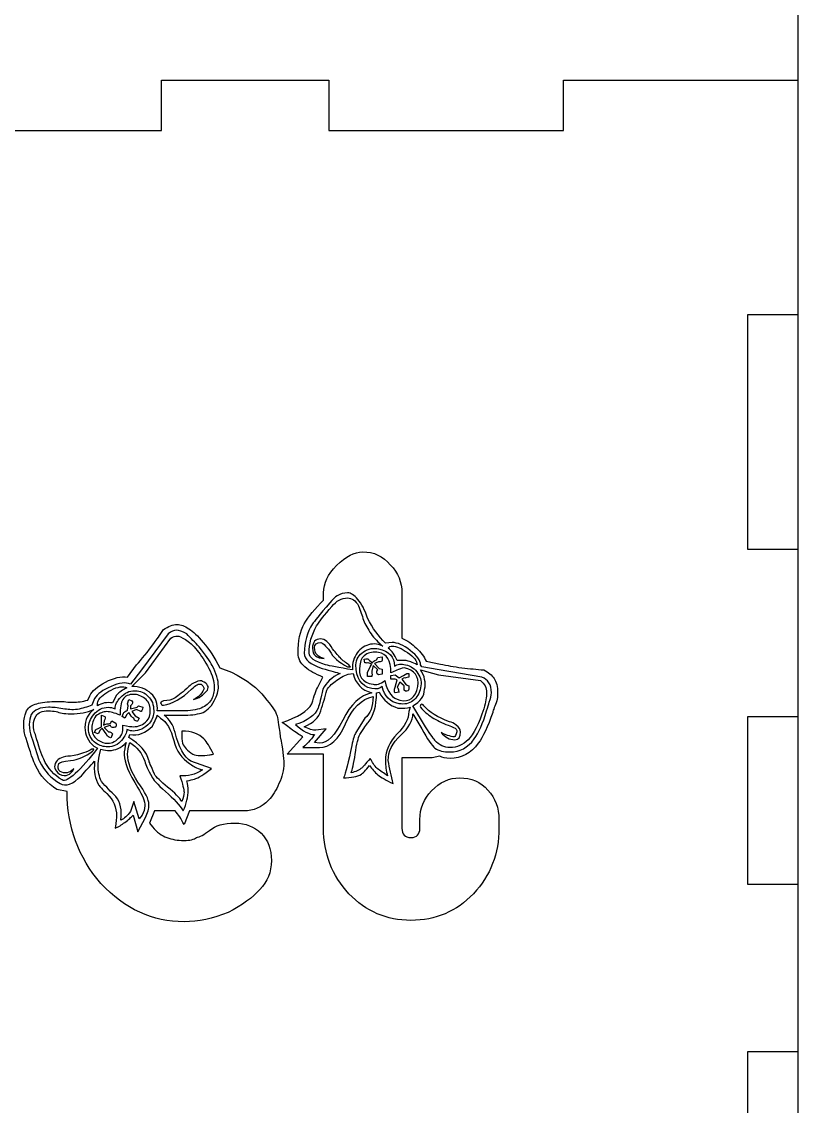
# Model space of a CAD drawing. Extents: x -175 to 628, y 17 to 881.
# Drawn here: x -5.9 to 92.9, y 422.1 to 559.8 of the extents above; entities that cross this region are included whole.
import ezdxf

# ---------------------------------------------------------------- set-up
doc = ezdxf.new("R2010")
doc.units = 0
doc.layers.add('Layer_1', color=7, linetype='CONTINUOUS')

msp = doc.modelspace()

# ---------------------------------------------------------------- linework, layer by layer
at = {"layer": 'Layer_1', "color": 7}
for points in [[(92.670128, 568.196126), (92.670128, 284.464286), (360.691515, 284.464286), (360.691515, 568.196126), (359.686657, 577.995739)], [(-9.377119, 545.960359), (11.882724, 545.960359), (11.882724, 552.338312), (33.142567, 552.338312), (33.142567, 545.960359), (62.906346, 545.960359), (62.906346, 552.338312), (92.670128, 552.338312), (92.670128, 522.574532), (86.292175, 522.574532), (86.292175, 492.810749), (92.670128, 492.810749), (92.670128, 471.550907), (86.292175, 471.550907), (86.292175, 450.291065), (92.670128, 450.291065), (92.670128, 429.031219), (86.292175, 429.031219), (86.292175, 407.771376)], [(32.463145, 486.364578), (32.463145, 487.278)], [(42.418967, 487.278), (42.418967, 481.52344)], [(12.742538, 482.071493), (9.336597, 477.504383), (7.93929, 475.677536)], [(8.113952, 475.40351), (9.860587, 477.139014), (13.091865, 481.52344)], [(41.196323, 480.975386), (40.323002, 480.884043)], [(39.18769, 478.783174), (39.362355, 479.057199), (39.886345, 479.148542), (39.886345, 478.69183)], [(7.589962, 476.590958), (8.725275, 478.143777)], [(19.29242, 477.778408), (20.77706, 477.230354)], [(36.131077, 478.143777), (36.131077, 477.504383)], [(37.70305, 478.417805), (37.615717, 478.874514)], [(38.13971, 478.874514), (38.314372, 478.69183), (38.663699, 478.417805)], [(38.576367, 478.23512), (38.13971, 478.417805)], [(39.362355, 477.504383), (38.751032, 478.052436), (38.576367, 477.321698)], [(39.449684, 478.509146), (38.925694, 478.326461), (39.537017, 477.687067), (39.886345, 477.595724), (39.886345, 476.95633)], [(42.942957, 478.69183), (41.807645, 478.69183)], [(52.549452, 476.590958), (47.134883, 477.504383), (44.951587, 477.869752), (44.776924, 478.143777)], [(45.475577, 478.600489), (47.309545, 478.23512)], [(31.76449, 475.40351), (32.375812, 476.590958)], [(35.607087, 476.95633), (36.21841, 477.04767)], [(38.576367, 476.682302), (38.052377, 476.682302), (38.052377, 477.230354)], [(39.886345, 476.95633), (39.449684, 476.864986)], [(41.458317, 474.764114), (41.458317, 475.038142), (41.545647, 475.312167), (41.807645, 476.225589), (41.545647, 476.316932), (41.021657, 476.316932), (41.021657, 476.773645), (41.545647, 476.864986), (42.06964, 476.499617), (42.593629, 476.773645)], [(42.680962, 476.499617), (42.418967, 476.316932), (42.942957, 475.586195), (43.292284, 475.494851), (43.292284, 475.038142)], [(43.292284, 477.04767), (43.292284, 476.590958)], [(44.776924, 477.504383), (47.04755, 476.864986), (52.37479, 476.134248)], [(42.680962, 474.946798), (42.680962, 475.494851), (42.15697, 475.951564), (41.807645, 475.312167)], [(2.52472, 473.668007), (2.786715, 474.216061)], [(3.398037, 473.850692), (3.04871, 473.028614)], [(6.192655, 474.307404), (5.668662, 473.302639)], [(7.589962, 472.389216), (7.677295, 472.93727), (7.589962, 473.211298), (7.764625, 473.759351), (8.113952, 473.576666)], [(39.18769, 474.581429), (39.537017, 474.672773)], [(42.06964, 474.672773), (41.545647, 474.581429)], [(7.93929, 472.93727), (7.93929, 472.571901), (8.812607, 472.754585), (8.98727, 472.93727), (9.511262, 472.754585)], [(9.249265, 472.206532), (8.725275, 472.48056), (8.113952, 472.206532), (8.550612, 471.658479), (9.074603, 471.384454), (8.89994, 471.019082)], [(14.489172, 472.297876), (11.345227, 472.297876)], [(43.466947, 472.754585), (43.292284, 472.206532)], [(45.388247, 470.288345), (43.816275, 472.93727)], [(3.747364, 470.014319), (4.271355, 470.288345), (4.271355, 471.019082), (4.271355, 471.749822), (4.708015, 471.567138)], [(4.620683, 471.019082), (4.533349, 470.471029)], [(5.406667, 470.745057), (5.581332, 471.019082), (6.105322, 470.745057)], [(7.764625, 472.115192), (7.502629, 471.841163), (7.240635, 471.384454), (6.891307, 471.567138), (7.065972, 472.023848)], [(8.46328, 471.110426), (8.375947, 471.384454)], [(11.345227, 471.749822), (11.781887, 471.384454)], [(12.218548, 471.749822), (14.489172, 471.749822)], [(37.70305, 471.384454), (36.567737, 469.557607)], [(43.816275, 471.932507), (44.951587, 470.014319)], [(5.057339, 469.100897), (4.882677, 469.374923), (4.358687, 470.10566), (4.096692, 469.831634), (3.834694, 469.374923), (3.398037, 469.557607)], [(5.406667, 470.471029), (4.620683, 470.197004), (5.144672, 469.64895)], [(31.939152, 468.187475), (31.327829, 468.278816), (32.812469, 470.014319), (31.502495, 469.831634)], [(5.668662, 469.374923), (5.494, 468.918212)], [(7.764625, 468.918212), (7.851957, 469.283582)], [(32.463145, 457.409092), (32.463145, 466.817341), (31.939152, 466.817341), (27.83456, 466.817341), (29.843189, 469.009553)], [(3.310705, 467.822106), (3.747364, 467.548078)], [(4.00936, 466.726), (4.184022, 467.456738)], [(29.843189, 467.639422), (31.939152, 467.639422)], [(18.24444, 464.990496), (15.624485, 465.903919)], [(47.222215, 466.543316), (46.261564, 466.360631), (42.418967, 466.360631), (42.418967, 457.409092)], [(-0.095236, 462.067546), (-1.40521, 462.341571)], [(9.42393, 459.053252), (9.074603, 458.596539), (8.375947, 460.788755), (7.93929, 459.509961)], [(8.288617, 459.053252), (8.89994, 456.952379), (9.860587, 458.779223)], [(13.615855, 459.601305), (10.995902, 459.601305), (10.38458, 458.048486), (10.733908, 457.591776)], [(22.349032, 459.601305), (15.449822, 459.601305), (14.751167, 457.865801)], [(44.689592, 457.409092), (44.689592, 458.505199)], [(54.732748, 458.505199), (54.732748, 457.409092)]]:
    msp.add_lwpolyline(points, dxfattribs=at)
for points in [[(34.122447, 490.749004), (35.286872, 491.906007), (36.393075, 492.484507), (37.441054, 492.484507)], [(37.441054, 492.484507), (38.838362, 492.484507), (40.002786, 491.936454), (40.934324, 490.840347)], [(32.463145, 487.278), (32.463145, 488.495897), (33.016244, 489.652898), (34.122447, 490.749004)], [(40.934324, 490.840347), (41.924087, 489.805135), (42.418967, 488.617685), (42.418967, 487.278)], [(30.017854, 483.350284), (30.541844, 484.263706), (31.356941, 485.268472), (32.463145, 486.364578)], [(33.24913, 485.999209), (31.968263, 484.476837), (31.240499, 483.593862), (31.065834, 483.350284)], [(34.209779, 486.912632), (33.918673, 486.729947), (33.598457, 486.425472), (33.24913, 485.999209)], [(33.511124, 485.542497), (34.093338, 486.273234), (34.762881, 486.638603), (35.519754, 486.638603)], [(35.519754, 487.278), (35.053985, 487.278), (34.617328, 487.15621), (34.209779, 486.912632)], [(36.829732, 486.455919), (36.363963, 487.003972), (35.927302, 487.278), (35.519754, 487.278)], [(35.519754, 486.638603), (36.043747, 486.638603), (36.509516, 486.303684), (36.917065, 485.63384)], [(38.052377, 484.081022), (37.70305, 485.116234), (37.295501, 485.907866), (36.829732, 486.455919)], [(31.589827, 483.076259), (31.939152, 483.685206), (32.579586, 484.507287), (33.511124, 485.542497)], [(36.917065, 485.63384), (37.149948, 485.024891), (37.353722, 484.415943), (37.528387, 483.806996)], [(12.131215, 482.619546), (12.771646, 483.045809), (13.35386, 483.258943), (13.87785, 483.258943)], [(13.87785, 483.258943), (14.343619, 483.258943), (14.8385, 483.076259), (15.36249, 482.71089)], [(29.231867, 479.605252), (29.231867, 481.188518), (29.493865, 482.436862), (30.017854, 483.350284)], [(31.065834, 483.350284), (30.367182, 482.254178), (30.017854, 481.005833), (30.017854, 479.605252)], [(37.528387, 483.806996), (37.76127, 483.258943), (38.081488, 482.68044), (38.489037, 482.071493)], [(40.323002, 480.884043), (39.449684, 481.736571), (38.692811, 482.80223), (38.052377, 484.081022)], [(10.995902, 480.975386), (11.287007, 481.340756), (11.665446, 481.888808), (12.131215, 482.619546)], [(13.790517, 482.528205), (13.499413, 482.528205), (13.150086, 482.375968), (12.742538, 482.071493)], [(13.091865, 481.52344), (13.382969, 481.706124), (13.644967, 481.797465), (13.87785, 481.797465)], [(15.100495, 482.071493), (14.518284, 482.375968), (14.081624, 482.528205), (13.790517, 482.528205)], [(13.87785, 481.797465), (14.110736, 481.797465), (14.460061, 481.64523), (14.925832, 481.340756)], [(16.672468, 480.427334), (16.148477, 480.975386), (15.624485, 481.52344), (15.100495, 482.071493)], [(15.36249, 482.71089), (15.88648, 482.406415), (16.497802, 481.827914), (17.196458, 480.975386)], [(30.629177, 479.605252), (30.629177, 480.823149), (30.949393, 481.980149), (31.589827, 483.076259)], [(38.489037, 482.071493), (38.896586, 481.52344), (39.391463, 481.005833), (39.973677, 480.518674)], [(8.725275, 478.143777), (9.365709, 478.813621), (10.122585, 479.75749), (10.995902, 480.975386)], [(14.925832, 481.340756), (15.391601, 481.097177), (15.88648, 480.640465), (16.410473, 479.970621)], [(18.33177, 478.052436), (18.040666, 478.600489), (17.487564, 479.392121), (16.672468, 480.427334)], [(17.196458, 480.975386), (17.953333, 480.122858), (18.651989, 479.057199), (19.29242, 477.778408)], [(32.113817, 481.432096), (31.415162, 481.432096), (31.065834, 481.03628), (31.065834, 480.244649)], [(31.327829, 480.33599), (31.327829, 480.762255), (31.589827, 480.975386), (32.113817, 480.975386)], [(33.598457, 480.153305), (33.132688, 481.005833), (32.637807, 481.432096), (32.113817, 481.432096)], [(32.113817, 480.975386), (32.230258, 480.975386), (32.434033, 480.823149), (32.725139, 480.518674)], [(32.725139, 480.518674), (33.016244, 480.214202), (33.190909, 480.001068), (33.24913, 479.87928)], [(38.925694, 480.792702), (38.22704, 480.792702), (37.615717, 480.549124), (37.091727, 480.061964)], [(39.973677, 480.518674), (39.624349, 480.701359), (39.275022, 480.792702), (38.925694, 480.792702)], [(40.67233, 480.244649), (40.788774, 480.427334), (40.963436, 480.518674), (41.196323, 480.518674)], [(43.466947, 479.970621), (42.593629, 480.640465), (41.836754, 480.975386), (41.196323, 480.975386)], [(41.196323, 480.518674), (41.720312, 480.518674), (42.360743, 480.244649), (43.117619, 479.696596)], [(42.418967, 481.52344), (43.117619, 481.218965), (43.728942, 480.792702), (44.252932, 480.244649)], [(16.410473, 479.970621), (16.934462, 479.361674), (17.429343, 478.600489), (17.895112, 477.687067)], [(30.105185, 477.869752), (29.522974, 478.356908), (29.231867, 478.935411), (29.231867, 479.605252)], [(30.017854, 479.605252), (30.017854, 478.813621), (30.774731, 478.174223), (32.288479, 477.687067)], [(32.725139, 478.143777), (31.327829, 478.570043), (30.629177, 479.057199), (30.629177, 479.605252)], [(31.065834, 480.244649), (31.065834, 479.392121), (31.560716, 478.965858), (32.550474, 478.965858)], [(32.550474, 478.965858), (31.735378, 479.087646), (31.327829, 479.544358), (31.327829, 480.33599)], [(33.24913, 479.87928), (33.656678, 479.148542), (34.413553, 478.478699), (35.519754, 477.869752)], [(34.559107, 479.057199), (34.384442, 479.239883), (34.064226, 479.605252), (33.598457, 480.153305)], [(35.694419, 478.143777), (35.286872, 478.387355), (34.908432, 478.69183), (34.559107, 479.057199)], [(37.091727, 480.061964), (36.567737, 479.574805), (36.247521, 478.935411), (36.131077, 478.143777)], [(36.567737, 478.143777), (36.625957, 478.874514), (36.946174, 479.422568), (37.528387, 479.787936)], [(37.790382, 479.422568), (37.324613, 479.118095), (37.091727, 478.661383), (37.091727, 478.052436)], [(37.528387, 479.787936), (38.168819, 480.214202), (38.809253, 480.33599), (39.449684, 480.153305)], [(39.449684, 479.696596), (38.809253, 479.818383), (38.256152, 479.727043), (37.790382, 479.422568)], [(39.449684, 480.153305), (40.788774, 479.909727), (41.458317, 479.178989), (41.458317, 477.961092)], [(41.021657, 477.139014), (41.021657, 478.722277), (40.497667, 479.574805), (39.449684, 479.696596)], [(41.807645, 478.69183), (41.516538, 479.422568), (41.138098, 479.940174), (40.67233, 480.244649)], [(43.117619, 479.696596), (43.932716, 479.148542), (44.340265, 478.630936), (44.340265, 478.143777)], [(44.776924, 478.143777), (44.776924, 478.69183), (44.340265, 479.30078), (43.466947, 479.970621)], [(44.252932, 480.244649), (44.835146, 479.75749), (45.242694, 479.209436), (45.475577, 478.600489)], [(17.895112, 477.687067), (18.360881, 476.834539), (18.593764, 476.042905), (18.593764, 475.312167)], [(19.117757, 475.40351), (19.117757, 476.195142), (18.855763, 477.078117), (18.33177, 478.052436)], [(32.375812, 476.590958), (31.444273, 476.95633), (30.687398, 477.382592), (30.105185, 477.869752)], [(32.288479, 477.687067), (33.394683, 477.382592), (34.151559, 477.169461), (34.559107, 477.04767)], [(36.131077, 477.504383), (34.384442, 477.808855), (33.24913, 478.021986), (32.725139, 478.143777)], [(35.519754, 477.869752), (35.636199, 477.869752), (35.75264, 477.869752), (35.869082, 477.869752)], [(35.869082, 477.869752), (35.810861, 477.930645), (35.75264, 478.021986), (35.694419, 478.143777)], [(38.576367, 475.129483), (37.23728, 475.433957), (36.567737, 476.438723), (36.567737, 478.143777)], [(37.091727, 478.052436), (36.800623, 476.712749), (37.353722, 475.921117), (38.751032, 475.677536)], [(37.615717, 478.874514), (37.906823, 478.935411), (38.081488, 478.935411), (38.13971, 478.874514)], [(38.13971, 478.417805), (38.081488, 478.356908), (37.935935, 478.356908), (37.70305, 478.417805)], [(38.052377, 477.230354), (38.343484, 477.778408), (38.518146, 478.11333), (38.576367, 478.23512)], [(38.663699, 478.417805), (38.72192, 478.539593), (38.896586, 478.661383), (39.18769, 478.783174)], [(39.886345, 478.69183), (39.886345, 478.570043), (39.740792, 478.509146), (39.449684, 478.509146)], [(42.680962, 477.778408), (42.040528, 477.595724), (41.487426, 477.382592), (41.021657, 477.139014)], [(41.458317, 477.961092), (41.865865, 478.265567), (42.331635, 478.326461), (42.855625, 478.143777)], [(44.427597, 475.40351), (44.602259, 476.682302), (44.020049, 477.473933), (42.680962, 477.778408)], [(42.855625, 478.143777), (43.55428, 478.021986), (44.078269, 477.656618), (44.427597, 477.04767)], [(44.340265, 478.143777), (43.758054, 478.448252), (43.292284, 478.630936), (42.942957, 478.69183)], [(47.309545, 478.23512), (48.124641, 478.052436), (49.02707, 477.900199), (50.01683, 477.778408)], [(50.01683, 477.778408), (51.006592, 477.656618), (51.93813, 477.565277), (52.811447, 477.504383)], [(4.795345, 475.951564), (5.843327, 476.499617), (6.774865, 476.712749), (7.589962, 476.590958)], [(20.77706, 477.230354), (22.756581, 476.195142), (24.153888, 475.129483), (24.968985, 474.033376)], [(34.559107, 477.04767), (33.511124, 476.560511), (32.78336, 475.89067), (32.375812, 475.038142)], [(33.947785, 476.042905), (34.471775, 476.46917), (35.024876, 476.773645), (35.607087, 476.95633)], [(36.21841, 477.04767), (36.509516, 475.76888), (37.295501, 474.946798), (38.576367, 474.581429)], [(38.576367, 477.321698), (38.634588, 476.95633), (38.634588, 476.743196), (38.576367, 476.682302)], [(39.449684, 476.864986), (39.158581, 477.04767), (39.129469, 477.260801), (39.362355, 477.504383)], [(42.593629, 476.773645), (42.942957, 477.017223), (43.17584, 477.108564), (43.292284, 477.04767)], [(43.292284, 476.590958), (43.001178, 476.46917), (42.797404, 476.438723), (42.680962, 476.499617)], [(44.427597, 477.04767), (44.835146, 476.499617), (44.951587, 475.89067), (44.776924, 475.220826)], [(45.300915, 475.038142), (45.475577, 475.89067), (45.300915, 476.712749), (44.776924, 477.504383)], [(53.772098, 474.581429), (53.772098, 475.616642), (53.364549, 476.286486), (52.549452, 476.590958)], [(52.811447, 477.504383), (53.393658, 477.199908), (53.830318, 476.834539), (54.121425, 476.408273)], [(54.121425, 476.408273), (54.412529, 475.982011), (54.558083, 475.373063), (54.558083, 474.581429)], [(2.786715, 474.216061), (3.077821, 474.825011), (3.747364, 475.40351), (4.795345, 475.951564)], [(5.494, 475.40351), (4.446017, 474.977248), (3.747364, 474.459641), (3.398037, 473.850692)], [(3.834694, 473.576666), (4.125801, 474.063823), (4.678903, 474.520535), (5.494, 474.946798)], [(7.93929, 475.677536), (7.357076, 475.982011), (6.541979, 475.89067), (5.494, 475.40351)], [(5.494, 474.946798), (6.367317, 475.373063), (7.036861, 475.464404), (7.502629, 475.220826)], [(7.502629, 475.220826), (6.97864, 474.977248), (6.541979, 474.672773), (6.192655, 474.307404)], [(10.559242, 474.490088), (9.918811, 475.099036), (9.103714, 475.40351), (8.113952, 475.40351)], [(12.131215, 473.028614), (13.295639, 473.211298), (14.489172, 473.881139), (15.711818, 475.038142)], [(15.36249, 475.40351), (14.663835, 474.733667), (14.081624, 474.246507), (13.615855, 473.942036)], [(16.235807, 475.951564), (15.828259, 475.76888), (15.537155, 475.586195), (15.36249, 475.40351)], [(15.711818, 475.038142), (16.235807, 475.586195), (16.643356, 475.799327), (16.934462, 475.677536)], [(17.28379, 475.038142), (16.934462, 474.368298), (16.497802, 473.942036), (15.973812, 473.759351)], [(15.973812, 473.759351), (16.614247, 473.881139), (17.196458, 474.276957), (17.720447, 474.946798)], [(17.109125, 476.042905), (16.934462, 476.164695), (16.643356, 476.134248), (16.235807, 475.951564)], [(16.934462, 475.677536), (17.225569, 475.373063), (17.342011, 475.159932), (17.28379, 475.038142)], [(17.720447, 474.946798), (17.953333, 475.373063), (17.749559, 475.738433), (17.109125, 476.042905)], [(18.593764, 475.312167), (18.593764, 474.764114), (18.477323, 474.246507), (18.24444, 473.759351)], [(18.593764, 473.576666), (18.943092, 474.246507), (19.117757, 474.855458), (19.117757, 475.40351)], [(30.978505, 473.211298), (31.269608, 474.185614), (31.531604, 474.916352), (31.76449, 475.40351)], [(32.375812, 475.038142), (32.142926, 473.942036), (31.939152, 473.150401), (31.76449, 472.663244)], [(32.113817, 472.297876), (32.404924, 473.211298), (32.666919, 474.094273), (32.899802, 474.946798)], [(32.899802, 474.946798), (33.074467, 475.312167), (33.423792, 475.677536), (33.947785, 476.042905)], [(39.886345, 475.40351), (39.595237, 475.099036), (39.158581, 475.007695), (38.576367, 475.129483)], [(38.751032, 475.677536), (39.158581, 475.555748), (39.653458, 475.707986), (40.235672, 476.134248)], [(42.06964, 473.211298), (40.905215, 473.393982), (40.177451, 474.12472), (39.886345, 475.40351)], [(40.235672, 476.134248), (40.585, 474.672773), (41.225431, 473.850692), (42.15697, 473.668007)], [(41.807645, 475.312167), (41.924087, 475.190379), (41.982307, 475.038142), (41.982307, 474.855458)], [(42.15697, 473.668007), (43.379615, 473.363535), (44.136491, 473.942036), (44.427597, 475.40351)], [(43.292284, 475.038142), (43.17584, 474.733667), (42.972066, 474.70322), (42.680962, 474.946798)], [(44.776924, 475.220826), (44.66048, 474.550982), (44.340265, 474.002929), (43.816275, 473.576666)], [(43.816275, 472.93727), (44.747813, 473.485323), (45.242694, 474.185614), (45.300915, 475.038142)], [(52.37479, 476.134248), (52.89878, 475.76888), (53.160775, 475.251273), (53.160775, 474.581429)], [(0.603419, 473.393982), (1.243854, 473.393982), (1.884285, 473.485323), (2.52472, 473.668007)], [(3.747364, 472.93727), (3.747364, 473.180851), (3.776473, 473.393982), (3.834694, 473.576666)], [(6.01799, 472.571901), (6.01799, 473.059061), (6.250876, 473.546219), (6.716645, 474.033376)], [(6.97864, 473.759351), (6.745754, 473.333085), (6.629312, 472.663244), (6.629312, 471.749822)], [(6.716645, 474.033376), (7.182414, 474.581429), (7.793737, 474.855458), (8.550612, 474.855458)], [(8.375947, 474.398745), (7.735516, 474.398745), (7.269746, 474.185614), (6.97864, 473.759351)], [(8.113952, 473.576666), (8.288617, 473.393982), (8.230393, 473.180851), (7.93929, 472.93727)], [(9.773257, 473.850692), (9.307488, 474.216061), (8.841716, 474.398745), (8.375947, 474.398745)], [(8.550612, 474.855458), (9.191044, 474.855458), (9.744146, 474.611876), (10.209915, 474.12472)], [(10.471909, 472.389216), (10.471909, 473.059061), (10.239026, 473.546219), (9.773257, 473.850692)], [(10.209915, 474.12472), (10.675684, 473.698454), (10.90857, 473.089507), (10.90857, 472.297876)], [(11.345227, 472.297876), (11.461672, 473.211298), (11.199677, 473.942036), (10.559242, 474.490088)], [(12.131215, 473.576666), (11.898328, 473.454876), (11.781887, 473.363535), (11.781887, 473.302639)], [(13.615855, 473.942036), (13.208306, 473.698454), (12.713425, 473.576666), (12.131215, 473.576666)], [(18.24444, 473.759351), (17.953333, 473.272192), (17.516673, 472.906823), (16.934462, 472.663244)], [(16.934462, 472.023848), (17.574894, 472.206532), (18.127996, 472.724138), (18.593764, 473.576666)], [(24.968985, 474.033376), (25.842302, 472.998167), (26.366295, 472.236979), (26.540957, 471.749822)], [(38.576367, 474.581429), (37.120839, 474.276957), (35.898193, 473.119954), (34.908432, 471.110426)], [(35.257759, 470.653713), (36.131077, 472.663244), (37.295501, 473.820245), (38.751032, 474.12472)], [(38.751032, 474.12472), (38.751032, 472.845929), (38.401705, 471.932507), (37.70305, 471.384454)], [(38.13971, 470.836397), (38.838362, 471.688926), (39.18769, 472.93727), (39.18769, 474.581429)], [(39.537017, 474.672773), (40.061007, 473.63756), (40.846995, 472.967717), (41.894975, 472.663244)], [(41.545647, 474.581429), (41.487426, 474.642326), (41.458317, 474.70322), (41.458317, 474.764114)], [(41.982307, 474.855458), (41.982307, 474.794561), (42.011419, 474.733667), (42.06964, 474.672773)], [(43.816275, 473.576666), (43.292284, 473.211298), (42.710071, 473.089507), (42.06964, 473.211298)], [(53.160775, 474.581429), (53.160775, 474.094273), (53.044334, 473.424429), (52.811447, 472.571901)], [(53.510102, 473.393982), (53.684764, 473.881139), (53.772098, 474.276957), (53.772098, 474.581429)], [(54.470752, 473.576666), (54.179646, 472.906823), (54.004981, 472.419663), (53.94676, 472.115192)], [(54.558083, 474.581429), (54.558083, 474.155167), (54.528973, 473.820245), (54.470752, 473.576666)], [(-5.509806, 471.475794), (-5.451582, 471.658479), (-5.364252, 471.932507), (-5.247808, 472.297876)], [(-5.247808, 472.297876), (-4.956704, 472.785032), (-4.520044, 473.089507), (-3.937833, 473.211298)], [(-2.453193, 472.754585), (-3.501173, 472.754585), (-4.228937, 472.45011), (-4.636485, 471.841163)], [(-4.025163, 471.658479), (-3.79228, 472.084742), (-3.26829, 472.297876), (-2.453193, 472.297876)], [(-3.937833, 473.211298), (-3.355619, 473.393982), (-2.598746, 473.485323), (-1.667205, 473.485323)], [(-0.619225, 472.571901), (-1.317877, 472.693691), (-1.9292, 472.754585), (-2.453193, 472.754585)], [(-2.453193, 472.297876), (-2.103865, 472.297876), (-1.78365, 472.267426), (-1.492543, 472.206532)], [(-1.667205, 473.485323), (-1.084995, 473.485323), (-0.677447, 473.485323), (-0.44456, 473.485323)], [(-1.492543, 472.206532), (-1.259657, 472.145638), (-0.997662, 472.084742), (-0.706558, 472.023848)], [(1.214742, 472.48056), (0.57431, 472.419663), (-0.037012, 472.45011), (-0.619225, 472.571901)], [(-0.44456, 473.485323), (-0.211677, 473.424429), (0.137651, 473.393982), (0.603419, 473.393982)], [(0.428757, 471.932507), (1.476737, 471.932507), (2.437387, 472.115192), (3.310705, 472.48056)], [(3.04871, 473.028614), (2.466499, 472.785032), (1.855177, 472.602348), (1.214742, 472.48056)], [(3.310705, 472.48056), (2.553829, 471.932507), (2.175392, 471.17132), (2.175392, 470.197004)], [(3.310705, 471.841163), (3.776473, 472.45011), (4.387796, 472.754585), (5.144672, 472.754585)], [(4.97001, 472.206532), (4.50424, 472.206532), (4.038469, 472.023848), (3.572699, 471.658479)], [(5.668662, 473.302639), (4.97001, 473.424429), (4.329575, 473.302639), (3.747364, 472.93727)], [(6.629312, 471.749822), (5.930657, 472.054295), (5.377558, 472.206532), (4.97001, 472.206532)], [(5.144672, 472.754585), (5.377558, 472.754585), (5.668662, 472.693691), (6.01799, 472.571901)], [(7.065972, 472.023848), (7.124193, 472.084742), (7.240635, 472.176085), (7.4153, 472.297876)], [(7.4153, 472.297876), (7.47352, 472.297876), (7.531742, 472.328323), (7.589962, 472.389216)], [(9.511262, 472.754585), (9.453039, 472.389216), (9.365709, 472.206532), (9.249265, 472.206532)], [(10.035252, 471.019082), (10.326359, 471.323557), (10.471909, 471.780269), (10.471909, 472.389216)], [(10.90857, 472.297876), (10.90857, 471.749822), (10.733908, 471.232216), (10.38458, 470.745057)], [(11.781887, 473.302639), (11.840108, 473.119954), (11.95655, 473.028614), (12.131215, 473.028614)], [(16.934462, 472.663244), (16.352252, 472.419663), (15.537155, 472.297876), (14.489172, 472.297876)], [(27.223237, 470.836397), (29.202758, 471.506241), (30.454512, 472.297876), (30.978505, 473.211298)], [(31.76449, 472.663244), (31.415162, 471.749822), (30.454512, 471.049532), (28.882542, 470.562372)], [(30.017854, 470.288345), (31.182279, 470.775503), (31.880931, 471.445347), (32.113817, 472.297876)], [(43.292284, 472.206532), (43.292284, 471.29311), (42.797404, 470.349241), (41.807645, 469.374923)], [(41.894975, 472.663244), (42.535409, 472.602348), (43.059399, 472.632794), (43.466947, 472.754585)], [(44.864255, 473.119954), (44.747813, 473.059061), (44.718704, 472.93727), (44.776924, 472.754585)], [(44.776924, 472.754585), (45.184473, 472.267426), (45.679352, 471.841163), (46.261564, 471.475794)], [(45.213582, 472.93727), (45.097141, 473.119954), (44.980699, 473.180851), (44.864255, 473.119954)], [(48.44486, 470.927741), (46.931108, 471.475794), (45.854017, 472.145638), (45.213582, 472.93727)], [(52.811447, 472.571901), (52.171015, 470.623266), (51.501469, 469.314029), (50.802817, 468.644185)], [(51.588802, 468.735528), (52.171015, 469.52716), (52.695006, 470.71461), (53.160775, 472.297876)], [(53.160775, 472.297876), (53.335437, 472.785032), (53.451881, 473.150401), (53.510102, 473.393982)], [(-5.597135, 470.562372), (-5.597135, 470.866847), (-5.568026, 471.17132), (-5.509806, 471.475794)], [(-4.636485, 471.841163), (-4.81115, 471.475794), (-4.898483, 471.049532), (-4.898483, 470.562372)], [(-4.374491, 470.562372), (-4.374491, 470.927741), (-4.258049, 471.29311), (-4.025163, 471.658479)], [(-0.706558, 472.023848), (-0.473672, 471.962954), (-0.095236, 471.932507), (0.428757, 471.932507)], [(2.61205, 470.10566), (2.61205, 470.71461), (2.844935, 471.29311), (3.310705, 471.841163)], [(3.572699, 471.658479), (3.223372, 471.17132), (3.04871, 470.684163), (3.04871, 470.197004)], [(4.708015, 471.567138), (4.766236, 471.506241), (4.737124, 471.323557), (4.620683, 471.019082)], [(8.375947, 471.384454), (8.143064, 471.445347), (7.93929, 471.688926), (7.764625, 472.115192)], [(8.288617, 470.288345), (8.98727, 470.288345), (9.569483, 470.531925), (10.035252, 471.019082)], [(8.89994, 471.019082), (8.841716, 470.958188), (8.696166, 470.988635), (8.46328, 471.110426)], [(10.733908, 470.379688), (11.141453, 471.110426), (11.345227, 471.567138), (11.345227, 471.749822)], [(11.781887, 471.384454), (12.538763, 470.897294), (13.091865, 469.953425), (13.441192, 468.552844)], [(13.615855, 469.557607), (13.382969, 470.531925), (12.9172, 471.262663), (12.218548, 471.749822)], [(14.489172, 471.749822), (15.537155, 471.749822), (16.352252, 471.841163), (16.934462, 472.023848)], [(26.540957, 471.749822), (26.599178, 471.506241), (26.744732, 470.592819), (26.977618, 469.009553)], [(28.533214, 469.831634), (27.951001, 470.318794), (27.514343, 470.653713), (27.223237, 470.836397)], [(34.908432, 471.110426), (33.918673, 469.161791), (32.928914, 468.187475), (31.939152, 468.187475)], [(37.091727, 469.283582), (37.557496, 470.075213), (37.906823, 470.592819), (38.13971, 470.836397)], [(42.244302, 469.192238), (43.292284, 470.166557), (43.816275, 471.079979), (43.816275, 471.932507)], [(46.261564, 471.475794), (46.843775, 471.110426), (47.513319, 470.775503), (48.270195, 470.471029)], [(49.318178, 470.471029), (49.02707, 470.71461), (48.735964, 470.866847), (48.44486, 470.927741)], [(53.94676, 472.115192), (53.306328, 470.288345), (52.695006, 468.979106), (52.112792, 468.187475)], [(-5.335141, 468.918212), (-5.509806, 469.405372), (-5.597135, 469.953425), (-5.597135, 470.562372)], [(-4.898483, 470.562372), (-4.898483, 469.953425), (-4.81115, 469.466266), (-4.636485, 469.100897)], [(-4.112495, 469.283582), (-4.28716, 469.64895), (-4.374491, 470.075213), (-4.374491, 470.562372)], [(2.175392, 470.197004), (2.175392, 469.283582), (2.553829, 468.491947), (3.310705, 467.822106)], [(3.572699, 468.187475), (2.932268, 468.674632), (2.61205, 469.314029), (2.61205, 470.10566)], [(3.04871, 470.197004), (3.04871, 469.52716), (3.281596, 469.009553), (3.747364, 468.644185)], [(3.398037, 469.557607), (3.514479, 469.862081), (3.63092, 470.014319), (3.747364, 470.014319)], [(4.533349, 470.471029), (4.766236, 470.592819), (4.940898, 470.653713), (5.057339, 470.653713)], [(5.057339, 470.653713), (5.11556, 470.653713), (5.232005, 470.684163), (5.406667, 470.745057)], [(5.144672, 469.64895), (5.261114, 469.64895), (5.377558, 469.618503), (5.494, 469.557607)], [(5.668662, 470.197004), (5.494, 470.257898), (5.406667, 470.349241), (5.406667, 470.471029)], [(5.494, 469.557607), (5.552221, 469.496713), (5.610441, 469.435819), (5.668662, 469.374923)], [(6.105322, 470.288345), (6.047102, 470.227451), (5.901548, 470.197004), (5.668662, 470.197004)], [(6.105322, 470.745057), (6.163543, 470.562372), (6.163543, 470.410135), (6.105322, 470.288345)], [(6.629312, 469.009553), (6.920419, 469.314029), (7.036861, 469.801188), (6.97864, 470.471029)], [(7.502629, 469.922975), (7.502629, 469.557607), (7.269746, 469.100897), (6.803978, 468.552844)], [(6.97864, 470.471029), (7.677295, 470.349241), (8.113952, 470.288345), (8.288617, 470.288345)], [(8.288617, 469.740291), (8.113952, 469.740291), (7.851957, 469.801188), (7.502629, 469.922975)], [(7.851957, 469.283582), (8.89994, 469.100897), (9.860587, 469.466266), (10.733908, 470.379688)], [(10.38458, 470.745057), (9.744146, 470.075213), (9.04549, 469.740291), (8.288617, 469.740291)], [(15.624485, 465.903919), (14.751167, 466.451972), (14.081624, 467.669869), (13.615855, 469.557607)], [(14.489172, 469.740291), (14.430952, 469.009553), (14.460061, 468.491947), (14.576505, 468.187475)], [(17.28379, 468.735528), (16.643356, 469.405372), (15.711818, 469.740291), (14.489172, 469.740291)], [(29.843189, 469.009553), (29.610306, 469.131344), (29.173646, 469.405372), (28.533214, 469.831634)], [(28.882542, 470.562372), (29.872301, 469.709844), (30.687398, 469.283582), (31.327829, 469.283582)], [(31.502495, 469.831634), (31.094946, 469.831634), (30.600065, 469.983872), (30.017854, 470.288345)], [(31.939152, 467.639422), (33.278241, 467.639422), (34.384442, 468.644185), (35.257759, 470.653713)], [(36.567737, 469.557607), (36.393075, 469.253135), (36.21841, 468.705081), (36.043747, 467.913447)], [(44.951587, 470.014319), (45.650243, 468.735528), (46.203344, 467.913447), (46.610892, 467.548078)], [(46.610892, 468.552844), (46.552669, 468.613738), (46.14512, 469.192238), (45.388247, 470.288345)], [(48.182862, 469.192238), (47.775313, 469.314029), (47.513319, 469.435819), (47.396877, 469.557607)], [(47.396877, 469.557607), (47.862646, 468.948659), (48.44486, 468.644185), (49.143512, 468.644185)], [(48.270195, 470.471029), (48.619523, 470.349241), (48.852408, 470.257898), (48.96885, 470.197004)], [(48.96885, 470.197004), (49.259957, 470.075213), (49.405507, 469.892528), (49.405507, 469.64895)], [(49.405507, 469.64895), (49.289066, 469.222685), (49.172624, 469.009553), (49.056182, 469.009553)], [(49.143512, 468.644185), (49.609281, 468.644185), (49.842167, 468.979106), (49.842167, 469.64895)], [(49.842167, 469.64895), (49.842167, 469.953425), (49.667505, 470.227451), (49.318178, 470.471029)], [(-4.112495, 465.355865), (-4.345382, 465.843025), (-4.75293, 467.030472), (-5.335141, 468.918212)], [(-4.636485, 469.100897), (-4.112495, 467.395841), (-3.763168, 466.330181), (-3.588506, 465.903919)], [(-3.064516, 466.177946), (-3.355619, 466.786894), (-3.704947, 467.822106), (-4.112495, 469.283582)], [(5.057339, 467.730763), (4.533349, 467.730763), (4.038469, 467.883), (3.572699, 468.187475)], [(3.747364, 468.644185), (4.213134, 468.339713), (4.649792, 468.187475), (5.057339, 468.187475)], [(5.319335, 468.918212), (5.202893, 468.979106), (5.11556, 469.04), (5.057339, 469.100897)], [(5.057339, 468.187475), (5.639553, 468.187475), (6.163543, 468.461501), (6.629312, 469.009553)], [(6.803978, 468.552844), (6.396429, 468.00479), (5.814215, 467.730763), (5.057339, 467.730763)], [(5.232005, 467.274053), (6.047102, 467.274053), (6.774865, 467.608975), (7.4153, 468.278816)], [(5.494, 468.918212), (5.435779, 468.857316), (5.377558, 468.857316), (5.319335, 468.918212)], [(7.4153, 468.278816), (7.240635, 467.730763), (7.153302, 467.213156), (7.153302, 466.726)], [(7.589962, 466.817341), (7.589962, 467.243603), (7.677295, 467.730763), (7.851957, 468.278816)], [(10.297247, 465.995262), (10.006141, 467.091368), (9.161935, 468.065684), (7.764625, 468.918212)], [(7.851957, 468.278816), (8.783495, 467.730763), (9.42393, 466.939131), (9.773257, 465.903919)], [(13.441192, 468.552844), (13.790517, 467.213156), (14.460061, 466.23884), (15.449822, 465.629894)], [(14.576505, 468.187475), (14.751167, 467.700316), (15.187828, 467.243603), (15.88648, 466.817341)], [(18.506435, 466.817341), (18.040666, 467.730763), (17.633117, 468.37016), (17.28379, 468.735528)], [(26.977618, 469.009553), (27.268721, 467.487185), (27.414275, 466.360631), (27.414275, 465.629894)], [(31.327829, 469.283582), (31.036725, 468.857316), (30.541844, 468.309263), (29.843189, 467.639422)], [(36.480404, 466.817341), (36.65507, 468.096131), (36.858844, 468.918212), (37.091727, 469.283582)], [(41.807645, 469.374923), (40.817883, 468.400607), (40.323002, 467.274053), (40.323002, 465.995262)], [(40.67233, 465.995262), (40.67233, 467.152262), (41.196323, 468.217922), (42.244302, 469.192238)], [(48.53219, 467.639422), (47.775313, 467.639422), (47.134883, 467.943894), (46.610892, 468.552844)], [(49.056182, 469.009553), (48.823297, 469.009553), (48.53219, 469.07045), (48.182862, 469.192238)], [(48.53219, 467.091368), (49.754835, 467.091368), (50.773705, 467.639422), (51.588802, 468.735528)], [(50.802817, 468.644185), (50.162383, 467.974343), (49.405507, 467.639422), (48.53219, 467.639422)], [(52.112792, 468.187475), (51.181254, 466.908684), (49.987721, 466.269287), (48.53219, 466.269287)], [(3.04871, 467.456738), (2.52472, 467.091368), (1.62229, 466.786894), (0.341425, 466.543316)], [(0.341425, 465.995262), (1.331183, 466.11705), (2.262725, 466.512866), (3.136043, 467.182709)], [(3.747364, 467.548078), (2.757603, 466.208393), (1.826065, 465.142734), (0.952747, 464.351099)], [(3.310705, 467.456738), (3.194263, 467.456738), (3.10693, 467.456738), (3.04871, 467.456738)], [(3.136043, 467.182709), (3.252484, 467.243603), (3.310705, 467.334947), (3.310705, 467.456738)], [(3.834694, 465.355865), (3.834694, 465.660341), (3.892918, 466.11705), (4.00936, 466.726)], [(4.184022, 467.456738), (4.649792, 467.334947), (4.999119, 467.274053), (5.232005, 467.274053)], [(7.153302, 466.726), (7.153302, 465.812578), (7.735516, 464.411996), (8.89994, 462.524255)], [(8.89994, 463.254993), (8.026619, 464.594681), (7.589962, 465.782128), (7.589962, 466.817341)], [(15.88648, 466.817341), (16.119366, 466.69555), (16.439581, 466.634656), (16.84713, 466.634656)], [(16.84713, 466.634656), (17.196458, 466.634656), (17.574894, 466.665103), (17.982443, 466.726)], [(17.982443, 466.726), (18.098887, 466.726), (18.273549, 466.756447), (18.506435, 466.817341)], [(36.043747, 467.913447), (35.636199, 465.782128), (35.286872, 464.411996), (34.995764, 463.803047)], [(35.956414, 464.442443), (36.131077, 464.807812), (36.305742, 465.599444), (36.480404, 466.817341)], [(46.610892, 467.548078), (47.076662, 467.243603), (47.717093, 467.091368), (48.53219, 467.091368)], [(-1.40521, 462.341571), (-2.569635, 463.072309), (-3.472064, 464.077074), (-4.112495, 465.355865)], [(-3.588506, 465.903919), (-3.006295, 464.686022), (-2.132974, 463.742153), (-0.968553, 463.072309)], [(-0.706558, 463.529021), (-1.754538, 464.137968), (-2.540523, 465.020943), (-3.064516, 466.177946)], [(-1.492543, 465.812578), (-1.84187, 465.264521), (-1.696317, 464.746918), (-1.055883, 464.259759)], [(0.341425, 466.543316), (-0.590113, 466.543316), (-1.201436, 466.299734), (-1.492543, 465.812578)], [(-0.968553, 464.625128), (-1.259657, 464.807812), (-1.317877, 465.142734), (-1.143215, 465.629894)], [(-1.143215, 465.629894), (-1.084995, 465.751681), (-0.590113, 465.873472), (0.341425, 465.995262)], [(1.738732, 464.077074), (2.262725, 464.686022), (2.815823, 465.294971), (3.398037, 465.903919)], [(3.398037, 465.903919), (3.281596, 464.625128), (3.456258, 463.620362), (3.922027, 462.889625)], [(4.271355, 463.346337), (3.980248, 463.955284), (3.834694, 464.625128), (3.834694, 465.355865)], [(9.773257, 465.903919), (9.889699, 465.416759), (10.180806, 464.777365), (10.646575, 463.985731)], [(10.995902, 464.259759), (10.530133, 465.355865), (10.297247, 465.934365), (10.297247, 465.995262)], [(15.449822, 465.629894), (15.79915, 465.386312), (16.032033, 465.234074), (16.148477, 465.173181)], [(27.414275, 465.629894), (27.414275, 464.777365), (27.210501, 463.924837), (26.802953, 463.072309)], [(37.266392, 464.259759), (37.441054, 464.381549), (37.790382, 464.746918), (38.314372, 465.355865)], [(38.401705, 466.269287), (37.76127, 465.53855), (37.411943, 465.142734), (37.353722, 465.081837)], [(38.314372, 465.355865), (38.605479, 464.929603), (38.954807, 464.533784), (39.362355, 464.168415)], [(39.275022, 464.990496), (38.925694, 465.355865), (38.634588, 465.782128), (38.401705, 466.269287)], [(40.323002, 465.995262), (40.323002, 465.325418), (40.410334, 464.686022), (40.585, 464.077074)], [(41.283652, 463.072309), (41.050769, 464.046627), (40.846995, 465.020943), (40.67233, 465.995262)], [(48.53219, 466.269287), (47.949979, 466.269287), (47.513319, 466.360631), (47.222215, 466.543316)], [(-1.055883, 464.259759), (-0.240786, 463.89439), (0.370537, 464.137968), (0.778085, 464.990496)], [(0.778085, 464.990496), (0.195872, 464.381549), (-0.386339, 464.259759), (-0.968553, 464.625128)], [(-0.968553, 463.072309), (-0.269898, 462.646046), (0.632531, 462.980968), (1.738732, 464.077074)], [(0.952747, 464.351099), (0.137651, 463.620362), (-0.415451, 463.346337), (-0.706558, 463.529021)], [(10.646575, 463.985731), (10.763017, 463.620362), (11.345227, 462.980968), (12.39321, 462.067546)], [(12.655204, 462.615599), (11.781887, 463.346337), (11.228786, 463.89439), (10.995902, 464.259759)], [(17.109125, 464.807812), (16.177586, 464.198865), (15.216937, 463.955284), (14.227177, 464.077074)], [(14.227177, 464.077074), (14.576505, 462.980968), (14.751167, 462.280677), (14.751167, 461.976203)], [(16.061145, 463.620362), (16.585135, 463.803047), (17.312899, 464.259759), (18.24444, 464.990496)], [(16.148477, 465.173181), (16.38136, 465.05139), (16.701577, 464.929603), (17.109125, 464.807812)], [(34.995764, 463.803047), (35.985526, 463.803047), (36.742399, 463.955284), (37.266392, 464.259759)], [(37.353722, 465.081837), (37.004397, 464.777365), (36.538625, 464.564234), (35.956414, 464.442443)], [(40.585, 464.077074), (40.119228, 464.381549), (39.68257, 464.686022), (39.275022, 464.990496)], [(39.362355, 464.168415), (39.769903, 463.863943), (40.410334, 463.498574), (41.283652, 463.072309)], [(3.922027, 462.889625), (4.038469, 462.70694), (4.387796, 462.341571), (4.97001, 461.793518)], [(6.105322, 461.428149), (5.464888, 462.037099), (4.853565, 462.676493), (4.271355, 463.346337)], [(10.297247, 460.423386), (10.297247, 461.032334), (9.831478, 461.976203), (8.89994, 463.254993)], [(8.89994, 462.524255), (9.48215, 461.610833), (9.773257, 460.849649), (9.773257, 460.240702)], [(14.489172, 460.788755), (14.198066, 461.275912), (13.586743, 461.884862), (12.655204, 462.615599)], [(15.100495, 463.437677), (15.508043, 463.498574), (15.828259, 463.559468), (16.061145, 463.620362)], [(15.275157, 462.25023), (15.275157, 462.554702), (15.216937, 462.950521), (15.100495, 463.437677)], [(26.802953, 463.072309), (26.453625, 462.219783), (26.016967, 461.519492), (25.492975, 460.97144)], [(46.174232, 462.158887), (47.222215, 463.254993), (48.415748, 463.803047), (49.754835, 463.803047)], [(49.754835, 463.803047), (51.210366, 463.803047), (52.403899, 463.28544), (53.335437, 462.25023)], [(4.184022, 450.375741), (1.331183, 453.724954), (-0.095236, 457.622223), (-0.095236, 462.067546)], [(4.97001, 461.793518), (5.785106, 461.001887), (6.192655, 460.058018), (6.192655, 458.961908)], [(6.716645, 458.413855), (6.891307, 459.692646), (6.687533, 460.697411), (6.105322, 461.428149)], [(12.39321, 462.067546), (13.441192, 461.154124), (14.198066, 460.332043), (14.663835, 459.601305)], [(14.751167, 461.976203), (14.751167, 461.671727), (14.663835, 461.275912), (14.489172, 460.788755)], [(14.663835, 459.601305), (15.071383, 460.514727), (15.275157, 461.397702), (15.275157, 462.25023)], [(44.689592, 458.505199), (44.689592, 459.90578), (45.184473, 461.123674), (46.174232, 462.158887)], [(53.335437, 462.25023), (54.266978, 461.215018), (54.732748, 459.966674), (54.732748, 458.505199)], [(9.773257, 460.240702), (9.773257, 459.87533), (9.656813, 459.479514), (9.42393, 459.053252)], [(9.860587, 458.779223), (10.151694, 459.327277), (10.297247, 459.87533), (10.297247, 460.423386)], [(25.492975, 460.97144), (24.619658, 460.058018), (23.571677, 459.601305), (22.349032, 459.601305)], [(6.192655, 458.961908), (6.192655, 458.779223), (6.134431, 458.261621), (6.01799, 457.409092)], [(7.93929, 459.509961), (7.589962, 459.022805), (7.182414, 458.657436), (6.716645, 458.413855)], [(7.240635, 458.13983), (7.706404, 458.505199), (8.055731, 458.809673), (8.288617, 459.053252)], [(14.751167, 457.865801), (14.40184, 458.596539), (14.023403, 459.175043), (13.615855, 459.601305)], [(6.01799, 457.409092), (6.425538, 457.591776), (6.833087, 457.835354), (7.240635, 458.13983)], [(10.733908, 457.591776), (11.316118, 456.921932), (11.92744, 456.465223), (12.567872, 456.221642)], [(16.323139, 456.221642), (16.730688, 456.282536), (17.28379, 456.587011), (17.982443, 457.135064)], [(17.982443, 457.135064), (18.739318, 457.744014), (19.81641, 458.048486), (21.21372, 458.048486)], [(21.21372, 458.048486), (22.552807, 458.048486), (23.65901, 457.622223), (24.532328, 456.769695)], [(35.694419, 449.09695), (33.540236, 451.41095), (32.463145, 454.181666), (32.463145, 457.409092)], [(42.418967, 457.409092), (42.418967, 456.617458), (42.797404, 456.221642), (43.55428, 456.221642)], [(43.55428, 456.221642), (44.311156, 456.221642), (44.689592, 456.617458), (44.689592, 457.409092)], [(54.732748, 457.409092), (54.732748, 454.181666), (53.655656, 451.41095), (51.501469, 449.09695)], [(12.567872, 456.221642), (13.208306, 455.978063), (13.93607, 455.856273), (14.751167, 455.856273)], [(14.751167, 455.856273), (15.508043, 455.856273), (16.032033, 455.978063), (16.323139, 456.221642)], [(24.532328, 456.769695), (25.405645, 455.917167), (25.842302, 454.760167), (25.842302, 453.298691)], [(25.842302, 453.298691), (25.842302, 451.837216), (25.347424, 450.619319), (24.357662, 449.645003)], [(14.751167, 445.534603), (10.792128, 445.534603), (7.269746, 447.148316), (4.184022, 450.375741)], [(24.357662, 449.645003), (23.484345, 448.60979), (22.145258, 447.635472), (20.340403, 446.72205)], [(43.55428, 445.717287), (40.468556, 445.717287), (37.848603, 446.84384), (35.694419, 449.09695)], [(51.501469, 449.09695), (49.347286, 446.84384), (46.698222, 445.717287), (43.55428, 445.717287)], [(20.340403, 446.72205), (18.419102, 445.930418), (16.556026, 445.534603), (14.751167, 445.534603)]]:
    msp.add_open_spline(points, degree=3, dxfattribs=at)

doc.saveas('drawing.dxf')
